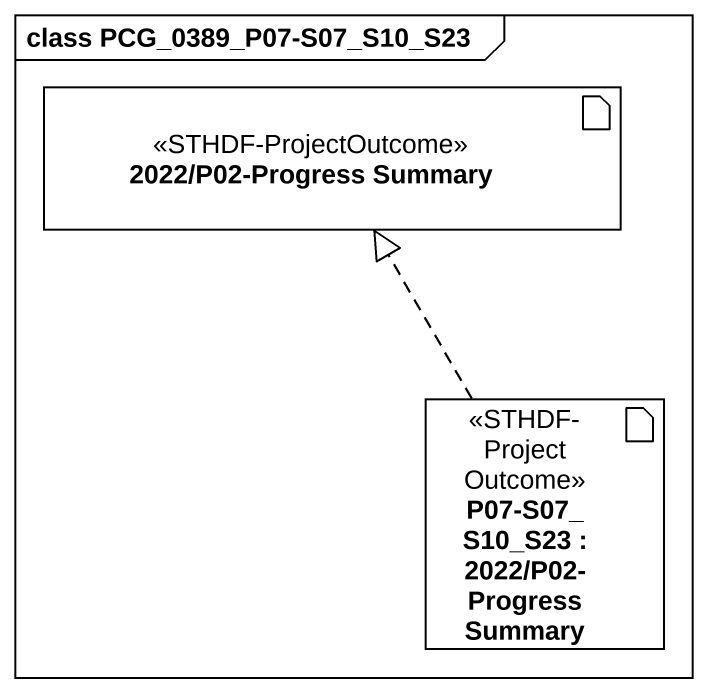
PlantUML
@startuml
mainframe class PCG_0389_P07-S07_S10_S23
artifact "2022/P02-Progress Summary" as a2022_P02_Progress_Summary <<STHDF-ProjectOutcome>>
artifact "P07-S07_S10_S23 : 2022/P02-Progress Summary" as P07_S07_S10_S23 <<STHDF-ProjectOutcome>>
P07_S07_S10_S23 .up.|> a2022_P02_Progress_Summary
@enduml
